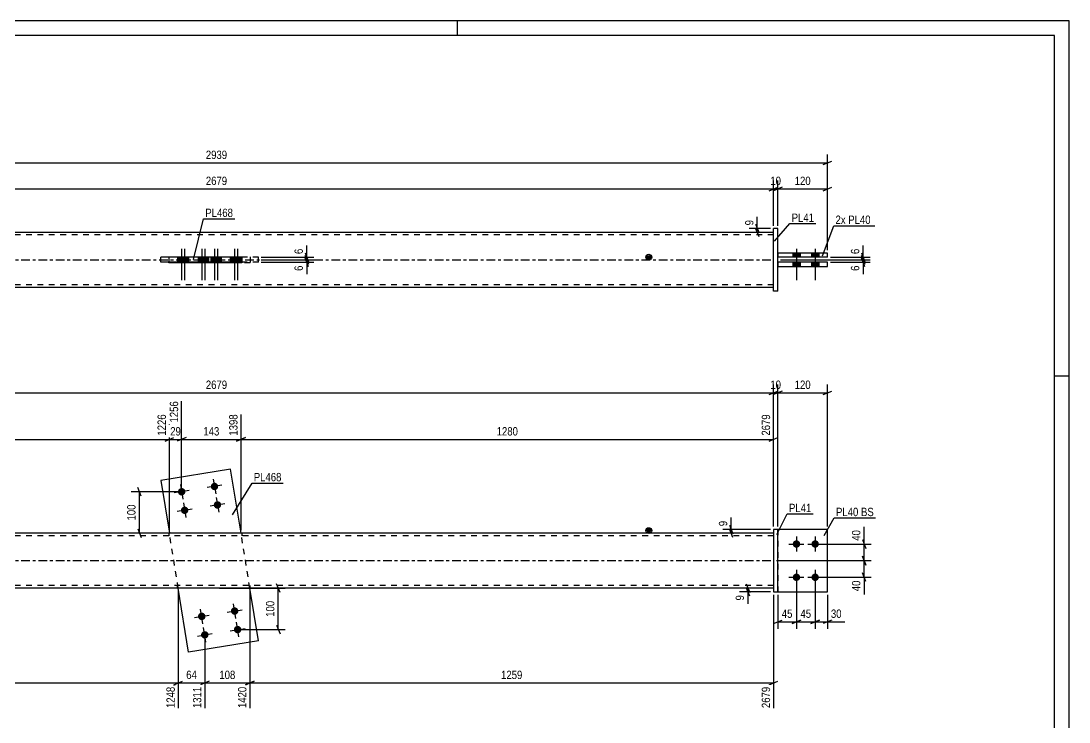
# Model space of a CAD drawing. Header units: millimetres. Extents: x 0 to 594, y 0 to 420.
# Drawn here: x 234 to 594, y 179.2 to 420 of the extents above; entities that cross this region are included whole.
import ezdxf

# ---------------------------------------------------------------- set-up
doc = ezdxf.new("R2010")
doc.units = ezdxf.units.MM
doc.linetypes.add('DXK_LINE_DOT2', pattern=[3.9198, 1.9599, -1.9599])
doc.linetypes.add('DXK_LINE_DOT3', pattern=[5.9187, 2.979, -0.9799, 0.9799, -0.9799])
doc.styles.add('Arial Narrow', font='ARIALN.TTF', dxfattribs={"height": 0.2})

# ---------------------------------------------------------------- blocks, each defined once
blk = doc.blocks.new('Unknown-582683068-1128')
at = {"color": 5, "linetype": 'Continuous'}
for p, q in [((594, 420), (0, 420)), ((384, 415), (384, 420)), ((594, 0), (594, 420)), ((589, 415), (5, 415)), ((589, 5), (589, 415)), ((594, 298), (589, 298))]:
    blk.add_line(p, q, dxfattribs=at)
blk = doc.blocks.new('Bolt-582683068-1978 - 1949')
at = {"linetype": 'Continuous'}
for points in [[(500.37, 241.66, -1), (500.37, 239.09, -1)], [(506.8, 241.66, -1), (506.8, 239.09, -1)], [(500.37, 230.23, -1), (500.37, 227.66, -1)], [(506.8, 230.23, -1), (506.8, 227.66, -1)]]:
    blk.add_hatch(color=1, dxfattribs=at).paths.add_polyline_path(points)
at = {"color": 1, "linetype": 'Continuous'}
for p, q in [((500.37, 242.95), (500.37, 237.8)), ((506.8, 242.95), (506.8, 237.8)), ((497.8, 240.38), (502.94, 240.38)), ((504.23, 240.38), (509.37, 240.38)), ((500.37, 231.52), (500.37, 226.38)), ((506.8, 231.52), (506.8, 226.38)), ((497.8, 228.95), (502.94, 228.95)), ((504.23, 228.95), (509.37, 228.95))]:
    blk.add_line(p, q, dxfattribs=at)
blk = doc.blocks.new('Part-582683068-1956 - 1949')
at = {"color": 7, "linetype": 'DXK_LINE_DOT2'}
for p, q in [((511.08, 245.38), (493.94, 245.38)), ((493.94, 245.38), (493.94, 223.95)), ((511.08, 223.95), (511.08, 245.38)), ((493.94, 223.95), (511.08, 223.95))]:
    blk.add_line(p, q, dxfattribs=at)
blk = doc.blocks.new('Part-582683068-1957 - 1949')
at = {"color": 2, "linetype": 'Continuous'}
for p, q in [((492.51, 245.38), (492.51, 223.95)), ((493.94, 245.38), (492.51, 245.38)), ((493.94, 223.95), (493.94, 245.38)), ((492.51, 223.95), (493.94, 223.95))]:
    blk.add_line(p, q, dxfattribs=at)
blk = doc.blocks.new('Part-582683068-1977 - 1949')
at = {"color": 2, "linetype": 'Continuous'}
for p, q in [((306.03, 266.11), (282.06, 262.23)), ((309.59, 244.09), (306.03, 266.11)), ((282.06, 262.23), (284.99, 244.09)), ((291.6, 203.22), (288.04, 225.23)), ((315.57, 207.09), (312.64, 225.23)), ((315.57, 207.09), (291.6, 203.22))]:
    blk.add_line(p, q, dxfattribs=at)
at = {"color": 7, "linetype": 'DXK_LINE_DOT2'}
for p, q in [((288.04, 225.23), (284.99, 244.09)), ((312.64, 225.23), (309.59, 244.09))]:
    blk.add_line(p, q, dxfattribs=at)
blk = doc.blocks.new('Bolt-582683068-1980 - 1949')
at = {"linetype": 'Continuous'}
for points in [[(290.47, 258.53, -1), (287.93, 258.12, -1)], [(301.75, 260.35, -1), (299.22, 259.94, -1)], [(291.5, 252.18, -1), (288.96, 251.77, -1)], [(302.78, 254, -1), (300.24, 253.59, -1)]]:
    blk.add_hatch(color=1, dxfattribs=at).paths.add_polyline_path(points)
at = {"color": 1, "linetype": 'Continuous'}
for p, q in [((288.79, 260.86), (289.61, 255.78)), ((303.02, 260.56), (297.95, 259.74)), ((300.08, 262.68), (300.9, 257.61)), ((291.74, 258.73), (286.66, 257.91)), ((301.1, 256.34), (301.92, 251.26)), ((292.77, 252.39), (287.69, 251.57)), ((289.82, 254.51), (290.64, 249.44)), ((304.05, 254.21), (298.97, 253.39))]:
    blk.add_line(p, q, dxfattribs=at)
blk = doc.blocks.new('Bolt-582683068-1981 - 1949')
at = {"linetype": 'Continuous'}
for points in [[(294.85, 215.32, -1), (297.39, 215.73, -1)], [(306.13, 217.14, -1), (308.67, 217.55, -1)], [(295.88, 208.97, -1), (298.42, 209.38, -1)], [(307.16, 210.8, -1), (309.7, 211.21, -1)]]:
    blk.add_hatch(color=1, dxfattribs=at).paths.add_polyline_path(points)
at = {"color": 1, "linetype": 'Continuous'}
for p, q in [((307.81, 214.81), (306.99, 219.89)), ((296.53, 212.99), (295.71, 218.06)), ((304.86, 216.94), (309.94, 217.76)), ((293.58, 215.11), (298.66, 215.93)), ((308.84, 208.46), (308.02, 213.54)), ((294.61, 208.77), (299.69, 209.59)), ((297.56, 206.64), (296.74, 211.72)), ((305.89, 210.59), (310.97, 211.41))]:
    blk.add_line(p, q, dxfattribs=at)
blk = doc.blocks.new('Part-582683068-1992 - 1949')
at = {"color": 2, "linetype": 'Continuous'}
for p, q in [((511.08, 245.38), (493.94, 245.38)), ((511.08, 223.95), (511.08, 245.38)), ((493.94, 223.95), (511.08, 223.95))]:
    blk.add_line(p, q, dxfattribs=at)
at = {"color": 7, "linetype": 'DXK_LINE_DOT2'}
blk.add_line((493.94, 245.38), (493.94, 223.95), dxfattribs=at)
blk = doc.blocks.new('Part-582683068-1997 - 1949')
at = {"linetype": 'Continuous'}
blk.add_hatch(color=2, dxfattribs=at).paths.add_polyline_path([(449.65, 244.09), (448.85, 245.49), (450.45, 245.49)])
at = {"color": 2, "linetype": 'Continuous'}
for p, q in [((449.65, 244.09), (448.85, 245.49)), ((448.85, 245.49), (450.45, 245.49)), ((450.45, 245.49), (449.65, 244.09)), ((492.51, 244.09), (109.81, 244.09)), ((492.51, 225.23), (109.81, 225.23))]:
    blk.add_line(p, q, dxfattribs=at)
at = {"color": 7, "linetype": 'DXK_LINE_DOT2'}
for p, q in [((492.51, 243.23), (109.81, 243.23)), ((284.85, 244.09), (284.85, 243.23)), ((309.87, 244.09), (309.87, 243.23)), ((492.51, 244.09), (492.51, 225.23)), ((492.51, 226.09), (109.81, 226.09)), ((287.76, 225.23), (287.76, 226.09)), ((312.78, 225.23), (312.78, 226.09))]:
    blk.add_line(p, q, dxfattribs=at)
at = {"color": 7, "linetype": 'DXK_LINE_DOT3'}
blk.add_line((109.81, 234.66), (492.51, 234.66), dxfattribs=at)
at = {"color": 2, "linetype": 'Continuous'}
blk.add_circle((449.65, 244.99), 1, dxfattribs=at)
blk = doc.blocks.new('Bolt-582683068-2431 - 2424')
at = {"linetype": 'Continuous'}
for points in [[(501.65, 340.26), (499.08, 340.26), (499.08, 338.83), (501.65, 338.83)], [(501.65, 340.26), (499.08, 340.26), (499.08, 338.83), (501.65, 338.83)], [(508.08, 340.26), (505.51, 340.26), (505.51, 338.83), (508.08, 338.83)], [(508.08, 340.26), (505.51, 340.26), (505.51, 338.83), (508.08, 338.83)], [(501.65, 337.12), (499.08, 337.12), (499.08, 335.69), (501.65, 335.69)], [(501.65, 337.12), (499.08, 337.12), (499.08, 335.69), (501.65, 335.69)], [(508.08, 337.12), (505.51, 337.12), (505.51, 335.69), (508.08, 335.69)], [(508.08, 337.12), (505.51, 337.12), (505.51, 335.69), (508.08, 335.69)]]:
    blk.add_hatch(color=1, dxfattribs=at).paths.add_polyline_path(points)
at = {"color": 1, "linetype": 'Continuous'}
for p, q in [((499.08, 340.26), (499.08, 338.83)), ((499.08, 340.26), (499.08, 338.83)), ((500.37, 341.69), (500.37, 330.98)), ((500.37, 341.69), (500.37, 330.98)), ((501.65, 340.26), (501.65, 338.83)), ((501.65, 340.26), (501.65, 338.83)), ((505.51, 340.26), (505.51, 338.83)), ((505.51, 340.26), (505.51, 338.83)), ((506.8, 341.69), (506.8, 330.98)), ((506.8, 341.69), (506.8, 330.98)), ((508.08, 340.26), (508.08, 338.83)), ((508.08, 340.26), (508.08, 338.83)), ((499.08, 337.12), (499.08, 335.69)), ((499.08, 337.12), (499.08, 335.69)), ((501.65, 337.12), (501.65, 335.69)), ((501.65, 337.12), (501.65, 335.69)), ((505.51, 337.12), (505.51, 335.69)), ((505.51, 337.12), (505.51, 335.69)), ((508.08, 337.12), (508.08, 335.69)), ((508.08, 337.12), (508.08, 335.69))]:
    blk.add_line(p, q, dxfattribs=at)
blk = doc.blocks.new('Part-582683068-2437 - 2424')
at = {"color": 2, "linetype": 'Continuous'}
for p, q in [((282.06, 337.12), (282.06, 338.83)), ((309.87, 338.83), (282.06, 338.83)), ((306.03, 337.12), (306.03, 338.83)), ((309.87, 337.12), (282.06, 337.12))]:
    blk.add_line(p, q, dxfattribs=at)
at = {"color": 7, "linetype": 'DXK_LINE_DOT2'}
for p, q in [((291.6, 337.12), (291.6, 338.83)), ((315.57, 338.83), (309.87, 338.83)), ((315.57, 337.12), (315.57, 338.83)), ((315.57, 337.12), (309.87, 337.12))]:
    blk.add_line(p, q, dxfattribs=at)
blk = doc.blocks.new('Part-582683068-2452 - 2424')
at = {"color": 2, "linetype": 'Continuous'}
for p, q in [((493.94, 340.26), (493.94, 338.83)), ((511.08, 340.26), (493.94, 340.26)), ((511.08, 338.83), (493.94, 338.83)), ((511.08, 338.83), (511.08, 340.26))]:
    blk.add_line(p, q, dxfattribs=at)
blk = doc.blocks.new('Part-582683068-2457 - 2424')
at = {"color": 2, "linetype": 'Continuous'}
for p, q in [((511.08, 337.12), (493.94, 337.12)), ((493.94, 337.12), (493.94, 335.69)), ((493.94, 335.69), (511.08, 335.69)), ((511.08, 335.69), (511.08, 337.12))]:
    blk.add_line(p, q, dxfattribs=at)
blk = doc.blocks.new('Part-582683068-2462 - 2424')
at = {"linetype": 'Continuous'}
blk.add_hatch(color=2, dxfattribs=at).paths.add_polyline_path([(449.65, 337.98), (448.85, 339.38), (450.45, 339.38)])
at = {"color": 2, "linetype": 'Continuous'}
for p, q in [((492.51, 347.4), (109.81, 347.4)), ((284.85, 338.83), (284.85, 338.98)), ((284.85, 338.98), (309.87, 338.98)), ((287.76, 338.83), (287.76, 338.98)), ((309.87, 338.98), (309.87, 336.98)), ((449.65, 337.98), (448.85, 339.38)), ((448.85, 339.38), (450.45, 339.38)), ((450.45, 339.38), (449.65, 337.98)), ((284.85, 336.98), (284.85, 337.12)), ((309.87, 336.98), (284.85, 336.98)), ((287.76, 336.98), (287.76, 337.12)), ((109.81, 328.55), (492.51, 328.55))]:
    blk.add_line(p, q, dxfattribs=at)
at = {"color": 7, "linetype": 'DXK_LINE_DOT2'}
for p, q in [((492.51, 346.55), (109.81, 346.55)), ((492.51, 328.55), (492.51, 347.4)), ((284.85, 338.98), (284.85, 337.12)), ((287.76, 338.98), (287.76, 337.12)), ((309.87, 338.98), (312.78, 338.98)), ((312.78, 338.98), (312.78, 336.98)), ((312.78, 336.98), (309.87, 336.98)), ((492.51, 329.4), (109.81, 329.4))]:
    blk.add_line(p, q, dxfattribs=at)
at = {"color": 7, "linetype": 'DXK_LINE_DOT3'}
blk.add_line((109.81, 337.98), (492.51, 337.98), dxfattribs=at)
at = {"color": 2, "linetype": 'Continuous'}
blk.add_circle((449.65, 338.88), 1, dxfattribs=at)
blk = doc.blocks.new('Bolt-582683068-2468 - 2424')
at = {"linetype": 'Continuous'}
for points in [[(290.49, 338.83), (287.92, 338.83), (287.92, 337.12), (290.49, 337.12)], [(291.51, 338.83), (288.94, 338.83), (288.94, 337.12), (291.51, 337.12)], [(301.77, 338.83), (299.2, 338.83), (299.2, 337.12), (301.77, 337.12)], [(302.8, 338.83), (300.23, 338.83), (300.23, 337.12), (302.8, 337.12)]]:
    blk.add_hatch(color=1, dxfattribs=at).paths.add_polyline_path(points)
at = {"color": 1, "linetype": 'Continuous'}
for p, q in [((287.92, 338.83), (287.92, 337.12)), ((288.94, 338.83), (288.94, 337.12)), ((289.2, 341.69), (289.2, 330.98)), ((290.23, 341.69), (290.23, 330.98)), ((290.49, 338.83), (290.49, 337.12)), ((291.51, 338.83), (291.51, 337.12)), ((299.2, 338.83), (299.2, 337.12)), ((300.23, 338.83), (300.23, 337.12)), ((300.49, 341.69), (300.49, 330.98)), ((301.51, 341.69), (301.51, 330.98)), ((301.77, 338.83), (301.77, 337.12)), ((302.8, 338.83), (302.8, 337.12))]:
    blk.add_line(p, q, dxfattribs=at)
blk = doc.blocks.new('Bolt-582683068-2469 - 2424')
at = {"linetype": 'Continuous'}
for points in [[(294.84, 337.12), (297.41, 337.12), (297.41, 338.83), (294.84, 338.83)], [(295.86, 337.12), (298.43, 337.12), (298.43, 338.83), (295.86, 338.83)], [(306.12, 337.12), (308.69, 337.12), (308.69, 338.83), (306.12, 338.83)], [(307.14, 337.12), (309.71, 337.12), (309.71, 338.83), (307.14, 338.83)]]:
    blk.add_hatch(color=1, dxfattribs=at).paths.add_polyline_path(points)
at = {"color": 1, "linetype": 'Continuous'}
for p, q in [((294.84, 338.83), (294.84, 337.12)), ((295.86, 338.83), (295.86, 337.12)), ((296.12, 341.69), (296.12, 330.98)), ((297.15, 341.69), (297.15, 330.98)), ((297.41, 338.83), (297.41, 337.12)), ((298.43, 338.83), (298.43, 337.12)), ((306.12, 338.83), (306.12, 337.12)), ((307.14, 338.83), (307.14, 337.12)), ((307.4, 341.69), (307.4, 330.98)), ((308.43, 341.69), (308.43, 330.98)), ((308.69, 338.83), (308.69, 337.12)), ((309.71, 338.83), (309.71, 337.12))]:
    blk.add_line(p, q, dxfattribs=at)
blk = doc.blocks.new('Part-582683068-2475 - 2424')
at = {"color": 2, "linetype": 'Continuous'}
for p, q in [((492.51, 327.26), (492.51, 348.69)), ((493.94, 348.69), (492.51, 348.69)), ((493.94, 327.26), (493.94, 348.69)), ((493.94, 327.26), (492.51, 327.26))]:
    blk.add_line(p, q, dxfattribs=at)
blk = doc.blocks.new('StraightDimension-582683068-2094 - 1949')
at = {"color": 7, "linetype": 'Continuous'}
for p, q in [((275.3, 256.82), (274.1, 259.82)), ((288.2, 258.32), (271.85, 258.32)), ((274.7, 244.09), (274.7, 258.32)), ((274.1, 245.59), (275.3, 242.59)), ((283.99, 244.09), (271.85, 244.09))]:
    blk.add_line(p, q, dxfattribs=at)
at = {"color": 0}
blk.add_wipeout([(273.95, 254.55), (269.75, 254.55), (269.75, 247.86), (273.95, 247.86)], dxfattribs=at)
at = {"color": 3, "style": 'Arial Narrow'}
blk.add_text('100', height=2.863, rotation=90.0002, dxfattribs=at).set_placement((273.35, 248.46))
blk = doc.blocks.new('StraightDimension-582683068-2144 - 1949')
at = {"color": 7, "linetype": 'Continuous'}
for p, q in [((302.16, 225.23), (324.79, 225.23)), ((322.99, 223.73), (321.79, 226.73)), ((322.39, 211), (322.39, 225.23)), ((321.79, 212.5), (322.99, 209.5)), ((309.43, 211), (324.79, 211))]:
    blk.add_line(p, q, dxfattribs=at)
at = {"color": 0}
blk.add_wipeout([(321.64, 221.46), (317.44, 221.46), (317.44, 214.77), (321.64, 214.77)], dxfattribs=at)
at = {"color": 3, "style": 'Arial Narrow'}
blk.add_text('100', height=2.863, rotation=90.0002, dxfattribs=at).set_placement((321.04, 215.37))
blk = doc.blocks.new('StraightDimension-582683068-2021 - 1949')
at = {"color": 7, "linetype": 'Continuous'}
for p, q in [((491.01, 291.69), (494.01, 292.89)), ((495.44, 292.89), (492.44, 291.69)), ((492.51, 246.38), (492.51, 295.14)), ((492.51, 292.29), (493.94, 292.29)), ((493.94, 246.38), (493.94, 295.14))]:
    blk.add_line(p, q, dxfattribs=at)
at = {"color": 0}
blk.add_wipeout([(495.65, 293.04), (495.65, 297.24), (490.8, 297.24), (490.8, 293.04)], dxfattribs=at)
at = {"color": 3, "style": 'Arial Narrow'}
blk.add_text('10', height=2.863, dxfattribs=at).set_placement((491.4, 293.64))
blk = doc.blocks.new('StraightDimension-582683068-2181 - 1949')
at = {"color": 7, "linetype": 'Continuous'}
for p, q in [((506.8, 227.95), (506.8, 211.27)), ((511.08, 222.95), (511.08, 211.27)), ((505.3, 213.07), (508.3, 214.27)), ((506.8, 213.67), (511.08, 213.67)), ((512.58, 214.27), (509.58, 213.07))]:
    blk.add_line(p, q, dxfattribs=at)
at = {"color": 0}
blk.add_wipeout([(516.46, 214.42), (516.46, 218.62), (511.61, 218.62), (511.61, 214.42)], dxfattribs=at)
at = {"color": 7, "linetype": 'Continuous'}
blk.add_line((511.08, 213.67), (516.99, 213.67), dxfattribs=at)
blk.add_line((511.08, 213.67), (516.99, 213.67), dxfattribs=at)
at = {"color": 3, "style": 'Arial Narrow'}
blk.add_text('30', height=2.863, dxfattribs=at).set_placement((512.21, 215.02))
blk = doc.blocks.new('StraightDimension-582683068-2130 - 1949')
at = {"color": 7, "linetype": 'Continuous'}
for p, q in [((523.06, 241.88), (524.26, 238.88)), ((507.8, 240.38), (526.06, 240.38)), ((523.66, 234.66), (523.66, 240.38)), ((493.51, 234.66), (526.06, 234.66)), ((524.26, 233.16), (523.06, 236.16))]:
    blk.add_line(p, q, dxfattribs=at)
at = {"color": 0}
blk.add_wipeout([(522.91, 245.76), (518.71, 245.76), (518.71, 240.9), (522.91, 240.9)], dxfattribs=at)
at = {"color": 7, "linetype": 'Continuous'}
blk.add_line((523.66, 240.38), (523.66, 246.28), dxfattribs=at)
blk.add_line((523.66, 240.38), (523.66, 246.28), dxfattribs=at)
at = {"color": 3, "style": 'Arial Narrow'}
blk.add_text('40', height=2.863, rotation=90.0002, dxfattribs=at).set_placement((522.31, 241.5))
blk = doc.blocks.new('StraightDimension-582683068-2325 - 1949')
at = {"color": 7, "linetype": 'Continuous'}
for p, q in [((284.99, 245.09), (284.99, 284.91)), ((109.81, 245.09), (109.81, 279.43)), ((111.31, 276.9), (108.31, 275.7)), ((109.81, 276.3), (284.99, 276.3)), ((283.49, 275.7), (286.49, 276.9))]:
    blk.add_line(p, q, dxfattribs=at)
at = {"color": 0, "linetype": 'Continuous'}
for points in [[(284.39, 285.51), (280.19, 285.51), (280.19, 277), (284.39, 277)], [(109.21, 280.03), (105.01, 280.03), (105.01, 277), (109.21, 277)]]:
    blk.add_wipeout(points, dxfattribs=at)
at = {"color": 0}
blk.add_wipeout([(201.66, 277.05), (201.66, 281.25), (193.15, 281.25), (193.15, 277.05)], dxfattribs=at)
at = {"color": 3, "linetype": 'Continuous', "style": 'Arial Narrow'}
for s, height, p in [('1226', 2.863, (283.79, 277.6)), ('0', 2.86, (108.61, 277.6))]:
    blk.add_text(s, height=height, rotation=90.0002, dxfattribs=at).set_placement(p)
at = {"color": 3, "style": 'Arial Narrow'}
blk.add_text('1226', height=2.863, dxfattribs=at).set_placement((193.75, 277.65))
blk = doc.blocks.new('StraightDimension-582683068-1999 - 1949')
at = {"color": 7, "linetype": 'Continuous'}
for p, q in [((495.44, 292.89), (492.44, 291.69)), ((493.94, 246.38), (493.94, 295.14)), ((493.94, 292.29), (511.08, 292.29)), ((509.58, 291.69), (512.58, 292.89)), ((511.08, 246.38), (511.08, 295.14))]:
    blk.add_line(p, q, dxfattribs=at)
at = {"color": 0}
blk.add_wipeout([(505.85, 293.04), (505.85, 297.24), (499.17, 297.24), (499.17, 293.04)], dxfattribs=at)
at = {"color": 3, "style": 'Arial Narrow'}
blk.add_text('120', height=2.863, dxfattribs=at).set_placement((499.77, 293.64))
blk = doc.blocks.new('StraightDimension-582683068-2038 - 1949')
at = {"color": 7, "linetype": 'Continuous'}
for p, q in [((109.81, 292.29), (492.51, 292.29)), ((491.01, 291.69), (494.01, 292.89)), ((492.51, 246.38), (492.51, 295.14))]:
    blk.add_line(p, q, dxfattribs=at)
at = {"color": 0}
blk.add_wipeout([(305.42, 293.04), (305.42, 297.24), (296.91, 297.24), (296.91, 293.04)], dxfattribs=at)
at = {"color": 3, "style": 'Arial Narrow'}
blk.add_text('2679', height=2.863, dxfattribs=at).set_placement((297.51, 293.64))
blk = doc.blocks.new('StraightDimension-582683068-2087 - 1949')
at = {"color": 7, "linetype": 'Continuous'}
for p, q in [((491.51, 245.38), (475.09, 245.38)), ((477.34, 246.88), (478.54, 243.88)), ((478.54, 242.59), (477.34, 245.59)), ((477.94, 244.09), (477.94, 245.38)), ((491.51, 244.09), (475.09, 244.09))]:
    blk.add_line(p, q, dxfattribs=at)
at = {"color": 0}
blk.add_wipeout([(477.19, 248.93), (472.99, 248.93), (472.99, 245.9), (477.19, 245.9)], dxfattribs=at)
at = {"color": 7, "linetype": 'Continuous'}
blk.add_line((477.94, 245.38), (477.94, 249.45), dxfattribs=at)
blk.add_line((477.94, 245.38), (477.94, 249.45), dxfattribs=at)
at = {"color": 3, "style": 'Arial Narrow'}
blk.add_text('9', height=2.86, rotation=90.0002, dxfattribs=at).set_placement((476.59, 246.5))
blk = doc.blocks.new('StraightDimension-582683068-2115 - 1949')
at = {"color": 7, "linetype": 'Continuous'}
for p, q in [((493.51, 234.66), (526.06, 234.66)), ((523.06, 236.16), (524.26, 233.16)), ((523.66, 228.95), (523.66, 234.66)), ((524.26, 227.45), (523.06, 230.45)), ((507.8, 228.95), (526.06, 228.95))]:
    blk.add_line(p, q, dxfattribs=at)
at = {"color": 0}
blk.add_wipeout([(522.91, 228.42), (518.71, 228.42), (518.71, 223.57), (522.91, 223.57)], dxfattribs=at)
at = {"color": 7, "linetype": 'Continuous'}
blk.add_line((523.66, 228.95), (523.66, 223.04), dxfattribs=at)
blk.add_line((523.66, 228.95), (523.66, 223.04), dxfattribs=at)
at = {"color": 3, "style": 'Arial Narrow'}
blk.add_text('40', height=2.863, rotation=90.0002, dxfattribs=at).set_placement((522.31, 224.17))
blk = doc.blocks.new('StraightDimension-582683068-2283 - 1949')
at = {"color": 7, "linetype": 'Continuous'}
for p, q in [((288.04, 224.23), (288.04, 184.04)), ((109.81, 222.95), (109.81, 189.53)), ((111.31, 193.26), (108.31, 192.06)), ((109.81, 192.66), (288.04, 192.66)), ((286.54, 192.06), (289.54, 193.26))]:
    blk.add_line(p, q, dxfattribs=at)
at = {"color": 0}
blk.add_wipeout([(203.18, 193.41), (203.18, 197.61), (194.67, 197.61), (194.67, 193.41)], dxfattribs=at)
at = {"color": 0, "linetype": 'Continuous'}
for points in [[(109.21, 191.96), (105.01, 191.96), (105.01, 188.93), (109.21, 188.93)], [(287.44, 191.96), (283.24, 191.96), (283.24, 183.44), (287.44, 183.44)]]:
    blk.add_wipeout(points, dxfattribs=at)
at = {"color": 3, "style": 'Arial Narrow'}
blk.add_text('1248', height=2.863, dxfattribs=at).set_placement((195.27, 194.01))
at = {"color": 3, "linetype": 'Continuous', "style": 'Arial Narrow'}
for s, height, p in [('0', 2.86, (108.61, 189.53)), ('1248', 2.863, (286.84, 184.04))]:
    blk.add_text(s, height=height, rotation=90.0002, dxfattribs=at).set_placement(p)
blk = doc.blocks.new('StraightDimension-582683068-2155 - 1949')
at = {"color": 7, "linetype": 'Continuous'}
for p, q in [((500.37, 227.95), (500.37, 211.27)), ((493.94, 222.95), (493.94, 211.27)), ((492.44, 213.07), (495.44, 214.27)), ((493.94, 213.67), (500.37, 213.67)), ((501.87, 214.27), (498.87, 213.07))]:
    blk.add_line(p, q, dxfattribs=at)
at = {"color": 0}
blk.add_wipeout([(499.58, 214.42), (499.58, 218.62), (494.73, 218.62), (494.73, 214.42)], dxfattribs=at)
at = {"color": 3, "style": 'Arial Narrow'}
blk.add_text('45', height=2.863, dxfattribs=at).set_placement((495.33, 215.02))
blk = doc.blocks.new('StraightDimension-582683068-2171 - 1949')
at = {"color": 7, "linetype": 'Continuous'}
for p, q in [((500.37, 227.95), (500.37, 211.27)), ((506.8, 227.95), (506.8, 211.27)), ((498.87, 213.07), (501.87, 214.27)), ((500.37, 213.67), (506.8, 213.67)), ((508.3, 214.27), (505.3, 213.07))]:
    blk.add_line(p, q, dxfattribs=at)
at = {"color": 0}
blk.add_wipeout([(506.01, 214.42), (506.01, 218.62), (501.15, 218.62), (501.15, 214.42)], dxfattribs=at)
at = {"color": 3, "style": 'Arial Narrow'}
blk.add_text('45', height=2.863, dxfattribs=at).set_placement((501.75, 215.02))
blk = doc.blocks.new('StraightDimension-582683068-2259 - 1949')
at = {"color": 7, "linetype": 'Continuous'}
for p, q in [((312.64, 224.23), (312.64, 184.04)), ((297.15, 208.18), (297.15, 184.04)), ((298.65, 193.26), (295.65, 192.06)), ((297.15, 192.66), (312.64, 192.66)), ((311.14, 192.06), (314.14, 193.26))]:
    blk.add_line(p, q, dxfattribs=at)
at = {"color": 0}
blk.add_wipeout([(308.24, 193.41), (308.24, 197.61), (301.55, 197.61), (301.55, 193.41)], dxfattribs=at)
at = {"color": 3, "style": 'Arial Narrow'}
blk.add_text('108', height=2.863, dxfattribs=at).set_placement((302.15, 194.01))
at = {"color": 0, "linetype": 'Continuous'}
blk.add_wipeout([(312.04, 191.96), (307.84, 191.96), (307.84, 183.44), (312.04, 183.44)], dxfattribs=at)
at = {"color": 3, "linetype": 'Continuous', "style": 'Arial Narrow'}
blk.add_text('1420', height=2.863, rotation=90.0002, dxfattribs=at).set_placement((311.44, 184.04))
blk = doc.blocks.new('StraightDimension-582683068-2195 - 1949')
at = {"color": 7, "linetype": 'Continuous'}
for p, q in [((491.51, 225.23), (480.86, 225.23)), ((491.51, 223.95), (480.86, 223.95)), ((483.11, 226.73), (484.31, 223.73)), ((484.31, 222.45), (483.11, 225.45)), ((483.71, 223.95), (483.71, 225.23))]:
    blk.add_line(p, q, dxfattribs=at)
at = {"color": 0}
blk.add_wipeout([(482.96, 223.42), (478.76, 223.42), (478.76, 220.39), (482.96, 220.39)], dxfattribs=at)
at = {"color": 7, "linetype": 'Continuous'}
blk.add_line((483.71, 223.95), (483.71, 219.87), dxfattribs=at)
blk.add_line((483.71, 223.95), (483.71, 219.87), dxfattribs=at)
at = {"color": 3, "style": 'Arial Narrow'}
blk.add_text('9', height=2.86, rotation=90.0002, dxfattribs=at).set_placement((482.36, 220.99))
blk = doc.blocks.new('StraightDimension-582683068-2249 - 1949')
at = {"color": 7, "linetype": 'Continuous'}
for p, q in [((312.64, 224.23), (312.64, 184.04)), ((492.51, 222.95), (492.51, 184.04)), ((314.14, 193.26), (311.14, 192.06)), ((312.64, 192.66), (492.51, 192.66)), ((491.01, 192.06), (494.01, 193.26))]:
    blk.add_line(p, q, dxfattribs=at)
at = {"color": 0}
blk.add_wipeout([(406.83, 193.41), (406.83, 197.61), (398.32, 197.61), (398.32, 193.41)], dxfattribs=at)
at = {"color": 0, "linetype": 'Continuous'}
blk.add_wipeout([(491.91, 191.96), (487.71, 191.96), (487.71, 183.44), (491.91, 183.44)], dxfattribs=at)
at = {"color": 3, "style": 'Arial Narrow'}
blk.add_text('1259', height=2.863, dxfattribs=at).set_placement((398.92, 194.01))
at = {"color": 3, "linetype": 'Continuous', "style": 'Arial Narrow'}
blk.add_text('2679', height=2.863, rotation=90.0002, dxfattribs=at).set_placement((491.31, 184.04))
blk = doc.blocks.new('StraightDimension-582683068-2271 - 1949')
at = {"color": 7, "linetype": 'Continuous'}
for p, q in [((288.04, 224.23), (288.04, 184.04)), ((297.15, 208.18), (297.15, 184.04)), ((286.54, 192.06), (289.54, 193.26)), ((288.04, 192.66), (297.15, 192.66)), ((298.65, 193.26), (295.65, 192.06))]:
    blk.add_line(p, q, dxfattribs=at)
at = {"color": 0}
blk.add_wipeout([(295.02, 193.41), (295.02, 197.61), (290.17, 197.61), (290.17, 193.41)], dxfattribs=at)
at = {"color": 3, "style": 'Arial Narrow'}
blk.add_text('64', height=2.863, dxfattribs=at).set_placement((290.77, 194.01))
at = {"color": 0, "linetype": 'Continuous'}
blk.add_wipeout([(296.55, 191.96), (292.35, 191.96), (292.35, 183.44), (296.55, 183.44)], dxfattribs=at)
at = {"color": 3, "linetype": 'Continuous', "style": 'Arial Narrow'}
blk.add_text('1311', height=2.863, rotation=90.0002, dxfattribs=at).set_placement((295.95, 184.04))
blk = doc.blocks.new('StraightDimension-582683068-2339 - 1949')
at = {"color": 7, "linetype": 'Continuous'}
for p, q in [((289.2, 259.32), (289.2, 289.41)), ((284.99, 245.09), (284.99, 284.91)), ((283.49, 275.7), (286.49, 276.9)), ((284.99, 276.3), (289.2, 276.3)), ((290.7, 276.9), (287.7, 275.7))]:
    blk.add_line(p, q, dxfattribs=at)
at = {"color": 0}
blk.add_wipeout([(289.53, 277.05), (289.53, 281.25), (284.67, 281.25), (284.67, 277.05)], dxfattribs=at)
at = {"color": 0, "linetype": 'Continuous'}
blk.add_wipeout([(288.6, 290.01), (284.4, 290.01), (284.4, 281.5), (288.6, 281.5)], dxfattribs=at)
at = {"color": 3, "linetype": 'Continuous', "style": 'Arial Narrow'}
blk.add_text('1256', height=2.863, rotation=90.0002, dxfattribs=at).set_placement((288, 282.1))
at = {"color": 3, "style": 'Arial Narrow'}
blk.add_text('29', height=2.863, dxfattribs=at).set_placement((285.27, 277.65))
blk = doc.blocks.new('StraightDimension-582683068-2353 - 1949')
at = {"color": 7, "linetype": 'Continuous'}
for p, q in [((289.2, 259.32), (289.2, 289.41)), ((309.59, 245.09), (309.59, 284.91)), ((290.7, 276.9), (287.7, 275.7)), ((289.2, 276.3), (309.59, 276.3)), ((308.09, 275.7), (311.09, 276.9))]:
    blk.add_line(p, q, dxfattribs=at)
at = {"color": 0, "linetype": 'Continuous'}
blk.add_wipeout([(308.99, 285.51), (304.79, 285.51), (304.79, 277), (308.99, 277)], dxfattribs=at)
at = {"color": 0}
blk.add_wipeout([(302.74, 277.05), (302.74, 281.25), (296.06, 281.25), (296.06, 277.05)], dxfattribs=at)
at = {"color": 3, "linetype": 'Continuous', "style": 'Arial Narrow'}
blk.add_text('1398', height=2.863, rotation=90.0002, dxfattribs=at).set_placement((308.39, 277.6))
at = {"color": 3, "style": 'Arial Narrow'}
blk.add_text('143', height=2.863, dxfattribs=at).set_placement((296.66, 277.65))
blk = doc.blocks.new('StraightDimension-582683068-2367 - 1949')
at = {"color": 7, "linetype": 'Continuous'}
for p, q in [((309.59, 245.09), (309.59, 284.91)), ((492.51, 246.38), (492.51, 284.91)), ((311.09, 276.9), (308.09, 275.7)), ((309.59, 276.3), (492.51, 276.3)), ((491.01, 275.7), (494.01, 276.9))]:
    blk.add_line(p, q, dxfattribs=at)
at = {"color": 0, "linetype": 'Continuous'}
blk.add_wipeout([(491.91, 285.51), (487.71, 285.51), (487.71, 277), (491.91, 277)], dxfattribs=at)
at = {"color": 0}
blk.add_wipeout([(405.31, 277.05), (405.31, 281.25), (396.8, 281.25), (396.8, 277.05)], dxfattribs=at)
at = {"color": 3, "linetype": 'Continuous', "style": 'Arial Narrow'}
blk.add_text('2679', height=2.863, rotation=90.0002, dxfattribs=at).set_placement((491.31, 277.6))
at = {"color": 3, "style": 'Arial Narrow'}
blk.add_text('1280', height=2.863, dxfattribs=at).set_placement((397.4, 277.65))
blk = doc.blocks.new('StraightDimension-582683068-2502 - 2424')
at = {"color": 7, "linetype": 'Continuous'}
for p, q in [((522.69, 339.48), (523.89, 336.48)), ((523.89, 335.62), (522.69, 338.62)), ((494.94, 337.98), (525.69, 337.98)), ((512.08, 337.12), (525.69, 337.12)), ((523.29, 337.12), (523.29, 337.98))]:
    blk.add_line(p, q, dxfattribs=at)
at = {"color": 0}
blk.add_wipeout([(522.54, 336.59), (518.34, 336.59), (518.34, 333.57), (522.54, 333.57)], dxfattribs=at)
at = {"color": 7, "linetype": 'Continuous'}
blk.add_line((523.29, 337.12), (523.29, 333.04), dxfattribs=at)
blk.add_line((523.29, 337.12), (523.29, 333.04), dxfattribs=at)
at = {"color": 3, "style": 'Arial Narrow'}
blk.add_text('6', height=2.86, rotation=90.0002, dxfattribs=at).set_placement((521.94, 334.17))
blk = doc.blocks.new('StraightDimension-582683068-2533 - 2424')
at = {"color": 7, "linetype": 'Continuous'}
for p, q in [((492.51, 349.69), (492.51, 365.16)), ((493.94, 349.69), (493.94, 365.16)), ((491.01, 361.71), (494.01, 362.91)), ((495.44, 362.91), (492.44, 361.71)), ((492.51, 362.31), (493.94, 362.31))]:
    blk.add_line(p, q, dxfattribs=at)
at = {"color": 0}
blk.add_wipeout([(495.65, 363.06), (495.65, 367.26), (490.8, 367.26), (490.8, 363.06)], dxfattribs=at)
at = {"color": 3, "style": 'Arial Narrow'}
blk.add_text('10', height=2.863, dxfattribs=at).set_placement((491.4, 363.66))
blk = doc.blocks.new('StraightDimension-582683068-2493 - 2424')
at = {"color": 7, "linetype": 'Continuous'}
for p, q in [((512.08, 338.83), (525.69, 338.83)), ((522.69, 340.33), (523.89, 337.33)), ((523.89, 336.48), (522.69, 339.48)), ((523.29, 337.98), (523.29, 338.83)), ((494.94, 337.98), (525.69, 337.98))]:
    blk.add_line(p, q, dxfattribs=at)
at = {"color": 0}
blk.add_wipeout([(522.54, 342.39), (518.34, 342.39), (518.34, 339.36), (522.54, 339.36)], dxfattribs=at)
at = {"color": 7, "linetype": 'Continuous'}
blk.add_line((523.29, 338.83), (523.29, 342.91), dxfattribs=at)
blk.add_line((523.29, 338.83), (523.29, 342.91), dxfattribs=at)
at = {"color": 3, "style": 'Arial Narrow'}
blk.add_text('6', height=2.86, rotation=90.0002, dxfattribs=at).set_placement((521.94, 339.96))
blk = doc.blocks.new('StraightDimension-582683068-2512 - 2424')
at = {"color": 7, "linetype": 'Continuous'}
for p, q in [((486.33, 350.19), (487.53, 347.19)), ((491.51, 348.69), (484.08, 348.69)), ((491.51, 347.4), (484.08, 347.4)), ((487.53, 345.9), (486.33, 348.9)), ((486.93, 347.4), (486.93, 348.69))]:
    blk.add_line(p, q, dxfattribs=at)
at = {"color": 0}
blk.add_wipeout([(486.18, 352.24), (481.98, 352.24), (481.98, 349.21), (486.18, 349.21)], dxfattribs=at)
at = {"color": 7, "linetype": 'Continuous'}
blk.add_line((486.93, 348.69), (486.93, 352.77), dxfattribs=at)
blk.add_line((486.93, 348.69), (486.93, 352.77), dxfattribs=at)
at = {"color": 3, "style": 'Arial Narrow'}
blk.add_text('9', height=2.86, rotation=90.0002, dxfattribs=at).set_placement((485.58, 349.81))
blk = doc.blocks.new('StraightDimension-582683068-2523 - 2424')
at = {"color": 7, "linetype": 'Continuous'}
for p, q in [((493.94, 349.69), (493.94, 365.16)), ((511.08, 341.26), (511.08, 365.16)), ((495.44, 362.91), (492.44, 361.71)), ((493.94, 362.31), (511.08, 362.31)), ((509.58, 361.71), (512.58, 362.91))]:
    blk.add_line(p, q, dxfattribs=at)
at = {"color": 0}
blk.add_wipeout([(505.85, 363.06), (505.85, 367.26), (499.17, 367.26), (499.17, 363.06)], dxfattribs=at)
at = {"color": 3, "style": 'Arial Narrow'}
blk.add_text('120', height=2.863, dxfattribs=at).set_placement((499.77, 363.66))
blk = doc.blocks.new('StraightDimension-582683068-2543 - 2424')
at = {"color": 7, "linetype": 'Continuous'}
for p, q in [((492.51, 349.69), (492.51, 365.16)), ((109.81, 362.31), (492.51, 362.31)), ((491.01, 361.71), (494.01, 362.91))]:
    blk.add_line(p, q, dxfattribs=at)
at = {"color": 0}
blk.add_wipeout([(305.42, 363.06), (305.42, 367.26), (296.91, 367.26), (296.91, 363.06)], dxfattribs=at)
at = {"color": 3, "style": 'Arial Narrow'}
blk.add_text('2679', height=2.863, dxfattribs=at).set_placement((297.51, 363.66))
blk = doc.blocks.new('StraightDimension-582683068-2574 - 2424')
at = {"color": 7, "linetype": 'Continuous'}
for p, q in [((91.24, 371.26), (511.08, 371.26)), ((509.58, 370.66), (512.58, 371.86)), ((511.08, 341.26), (511.08, 374.11))]:
    blk.add_line(p, q, dxfattribs=at)
at = {"color": 0}
blk.add_wipeout([(305.42, 372.01), (305.42, 376.21), (296.91, 376.21), (296.91, 372.01)], dxfattribs=at)
at = {"color": 3, "style": 'Arial Narrow'}
blk.add_text('2939', height=2.863, dxfattribs=at).set_placement((297.51, 372.61))
blk = doc.blocks.new('StraightDimension-582683068-2585 - 2424')
at = {"color": 7, "linetype": 'Continuous'}
for p, q in [((316.57, 338.83), (334.58, 338.83)), ((331.58, 340.33), (332.78, 337.33)), ((332.78, 336.48), (331.58, 339.48)), ((332.18, 337.98), (332.18, 338.83)), ((316.57, 337.98), (334.58, 337.98))]:
    blk.add_line(p, q, dxfattribs=at)
at = {"color": 0}
blk.add_wipeout([(331.43, 342.39), (327.23, 342.39), (327.23, 339.36), (331.43, 339.36)], dxfattribs=at)
at = {"color": 7, "linetype": 'Continuous'}
blk.add_line((332.18, 338.83), (332.18, 342.91), dxfattribs=at)
blk.add_line((332.18, 338.83), (332.18, 342.91), dxfattribs=at)
at = {"color": 3, "style": 'Arial Narrow'}
blk.add_text('6', height=2.86, rotation=90.0002, dxfattribs=at).set_placement((330.83, 339.96))
blk = doc.blocks.new('StraightDimension-582683068-2589 - 2424')
at = {"color": 7, "linetype": 'Continuous'}
for p, q in [((331.58, 339.48), (332.78, 336.48)), ((332.78, 335.62), (331.58, 338.62)), ((316.57, 337.98), (334.58, 337.98)), ((316.57, 337.12), (334.58, 337.12)), ((332.18, 337.12), (332.18, 337.98))]:
    blk.add_line(p, q, dxfattribs=at)
at = {"color": 0}
blk.add_wipeout([(331.43, 336.59), (327.23, 336.59), (327.23, 333.57), (331.43, 333.57)], dxfattribs=at)
at = {"color": 7, "linetype": 'Continuous'}
blk.add_line((332.18, 337.12), (332.18, 333.04), dxfattribs=at)
blk.add_line((332.18, 337.12), (332.18, 333.04), dxfattribs=at)
at = {"color": 3, "style": 'Arial Narrow'}
blk.add_text('6', height=2.86, rotation=90.0002, dxfattribs=at).set_placement((330.83, 334.17))
blk = doc.blocks.new('MarkSet-582683068-2415 - 1949')
at = {"color": 0}
blk.add_wipeout([(521.64, 249.96), (521.64, 252.96), (513.96, 252.96), (513.96, 249.96)], dxfattribs=at)
blk.add_wipeout([(521.64, 249.96), (521.64, 252.96), (513.96, 252.96), (513.96, 249.96)], dxfattribs=at)
at = {"color": 30, "linetype": 'Continuous'}
blk.add_line((509.86, 243.3), (513.36, 249.36), dxfattribs=at)
at = {"color": 0}
blk.add_wipeout([(526.92, 249.96), (526.92, 252.96), (522.54, 252.96), (522.54, 249.96)], dxfattribs=at)
blk.add_wipeout([(526.92, 249.96), (526.92, 252.96), (522.54, 252.96), (522.54, 249.96)], dxfattribs=at)
at = {"color": 30, "linetype": 'Continuous'}
blk.add_line((513.36, 249.36), (527.52, 249.36), dxfattribs=at)
at = {"color": 3, "style": 'Arial Narrow'}
for s, p in [('PL40', (513.96, 249.96)), ('BS', (522.54, 249.96))]:
    blk.add_text(s, height=2.863, dxfattribs=at).set_placement(p)
blk = doc.blocks.new('Mark-582683068-1973 - 1949')
at = {"color": 0}
blk.add_wipeout([(323.49, 261.92), (323.49, 264.92), (313.98, 264.92), (313.98, 261.92)], dxfattribs=at)
blk.add_wipeout([(323.49, 261.92), (323.49, 264.92), (313.98, 264.92), (313.98, 261.92)], dxfattribs=at)
at = {"color": 30, "linetype": 'Continuous'}
for p, q in [((306.72, 250.4), (313.38, 261.32)), ((313.38, 261.32), (324.09, 261.32))]:
    blk.add_line(p, q, dxfattribs=at)
at = {"color": 3, "style": 'Arial Narrow'}
blk.add_text('PL468', height=2.863, dxfattribs=at).set_placement((313.98, 261.92))
blk = doc.blocks.new('Mark-582683068-3712 - 1949')
at = {"color": 0}
blk.add_wipeout([(505.48, 251.33), (505.48, 254.33), (497.81, 254.33), (497.81, 251.33)], dxfattribs=at)
blk.add_wipeout([(505.48, 251.33), (505.48, 254.33), (497.81, 254.33), (497.81, 251.33)], dxfattribs=at)
at = {"color": 30, "linetype": 'Continuous'}
for p, q in [((493.61, 243.69), (497.21, 250.73)), ((497.21, 250.73), (506.08, 250.73))]:
    blk.add_line(p, q, dxfattribs=at)
at = {"color": 3, "style": 'Arial Narrow'}
blk.add_text('PL41', height=2.863, dxfattribs=at).set_placement((497.81, 251.33))
blk = doc.blocks.new('Mark-582683068-2433 - 2424')
at = {"color": 0}
blk.add_wipeout([(306.84, 352.67), (306.84, 355.67), (297.33, 355.67), (297.33, 352.67)], dxfattribs=at)
blk.add_wipeout([(306.84, 352.67), (306.84, 355.67), (297.33, 355.67), (297.33, 352.67)], dxfattribs=at)
at = {"color": 30, "linetype": 'Continuous'}
for p, q in [((293.32, 338.06), (296.73, 352.07)), ((296.73, 352.07), (307.44, 352.07))]:
    blk.add_line(p, q, dxfattribs=at)
at = {"color": 3, "style": 'Arial Narrow'}
blk.add_text('PL468', height=2.863, dxfattribs=at).set_placement((297.33, 352.67))
blk = doc.blocks.new('Mark-582683068-2471 - 2424')
at = {"color": 0}
blk.add_wipeout([(506.41, 351), (506.41, 354), (498.73, 354), (498.73, 351)], dxfattribs=at)
blk.add_wipeout([(506.41, 351), (506.41, 354), (498.73, 354), (498.73, 351)], dxfattribs=at)
at = {"color": 30, "linetype": 'Continuous'}
for p, q in [((492.84, 344.37), (498.13, 350.4)), ((498.13, 350.4), (507.01, 350.4))]:
    blk.add_line(p, q, dxfattribs=at)
at = {"color": 3, "style": 'Arial Narrow'}
blk.add_text('PL41', height=2.863, dxfattribs=at).set_placement((498.73, 351))
blk = doc.blocks.new('MarkSet-582683068-2665 - 2424')
at = {"color": 0}
blk.add_wipeout([(517.26, 350.3), (517.26, 353.3), (513.79, 353.3), (513.79, 350.3)], dxfattribs=at)
blk.add_wipeout([(517.26, 350.3), (517.26, 353.3), (513.79, 353.3), (513.79, 350.3)], dxfattribs=at)
at = {"color": 30, "linetype": 'Continuous'}
blk.add_line((509.3, 339.38), (513.19, 349.7), dxfattribs=at)
at = {"color": 0}
blk.add_wipeout([(525.84, 350.3), (525.84, 353.3), (518.16, 353.3), (518.16, 350.3)], dxfattribs=at)
blk.add_wipeout([(525.84, 350.3), (525.84, 353.3), (518.16, 353.3), (518.16, 350.3)], dxfattribs=at)
at = {"color": 30, "linetype": 'Continuous'}
blk.add_line((513.19, 349.7), (527.34, 349.7), dxfattribs=at)
at = {"color": 3, "style": 'Arial Narrow'}
for s, p in [('2x', (513.79, 350.3)), ('PL40', (518.16, 350.3))]:
    blk.add_text(s, height=2.863, dxfattribs=at).set_placement(p)

msp = doc.modelspace()

# ---------------------------------------------------------------- block references
for name in ['Unknown-582683068-1128', 'Part-582683068-2462 - 2424', 'Part-582683068-2475 - 2424', 'Part-582683068-2437 - 2424', 'Bolt-582683068-2468 - 2424', 'Bolt-582683068-2469 - 2424', 'Part-582683068-2452 - 2424', 'Bolt-582683068-2431 - 2424', 'Part-582683068-2457 - 2424', 'Part-582683068-1977 - 1949', 'Bolt-582683068-1980 - 1949', 'Part-582683068-1997 - 1949', 'Part-582683068-1957 - 1949', 'Part-582683068-1956 - 1949', 'Part-582683068-1992 - 1949', 'Bolt-582683068-1978 - 1949', 'Bolt-582683068-1981 - 1949']:
    msp.add_blockref(name, (0, 0))

# ---------------------------------------------------------------- next in the draw order: block references
for name in ['StraightDimension-582683068-2533 - 2424', 'StraightDimension-582683068-2502 - 2424', 'StraightDimension-582683068-2021 - 1949', 'StraightDimension-582683068-2094 - 1949', 'StraightDimension-582683068-2181 - 1949', 'StraightDimension-582683068-2283 - 1949', 'StraightDimension-582683068-2144 - 1949']:
    msp.add_blockref(name, (0, 0))

# ---------------------------------------------------------------- next in the draw order: block references
for name in ['StraightDimension-582683068-2512 - 2424', 'StraightDimension-582683068-2493 - 2424', 'StraightDimension-582683068-2325 - 1949', 'StraightDimension-582683068-2130 - 1949', 'StraightDimension-582683068-2259 - 1949']:
    msp.add_blockref(name, (0, 0))

# ---------------------------------------------------------------- next in the draw order: block references
for name in ['StraightDimension-582683068-2523 - 2424', 'StraightDimension-582683068-1999 - 1949', 'StraightDimension-582683068-2115 - 1949', 'StraightDimension-582683068-2271 - 1949']:
    msp.add_blockref(name, (0, 0))

# ---------------------------------------------------------------- next in the draw order: block references
for name in ['StraightDimension-582683068-2543 - 2424', 'StraightDimension-582683068-2038 - 1949', 'MarkSet-582683068-2415 - 1949', 'StraightDimension-582683068-2155 - 1949']:
    msp.add_blockref(name, (0, 0))

# ---------------------------------------------------------------- next in the draw order: block references
for name in ['StraightDimension-582683068-2574 - 2424', 'StraightDimension-582683068-2339 - 1949', 'StraightDimension-582683068-2087 - 1949', 'StraightDimension-582683068-2171 - 1949', 'StraightDimension-582683068-2195 - 1949']:
    msp.add_blockref(name, (0, 0))

# ---------------------------------------------------------------- next in the draw order: block references
for name in ['Mark-582683068-2433 - 2424', 'Mark-582683068-2471 - 2424', 'MarkSet-582683068-2665 - 2424', 'StraightDimension-582683068-2585 - 2424', 'StraightDimension-582683068-2353 - 1949', 'StraightDimension-582683068-2249 - 1949']:
    msp.add_blockref(name, (0, 0))

# ---------------------------------------------------------------- next in the draw order: block references
for name in ['StraightDimension-582683068-2589 - 2424', 'StraightDimension-582683068-2367 - 1949']:
    msp.add_blockref(name, (0, 0))

# ---------------------------------------------------------------- next in the draw order: block references
for name in ['Mark-582683068-1973 - 1949', 'Mark-582683068-3712 - 1949']:
    msp.add_blockref(name, (0, 0))

doc.saveas('drawing.dxf')
